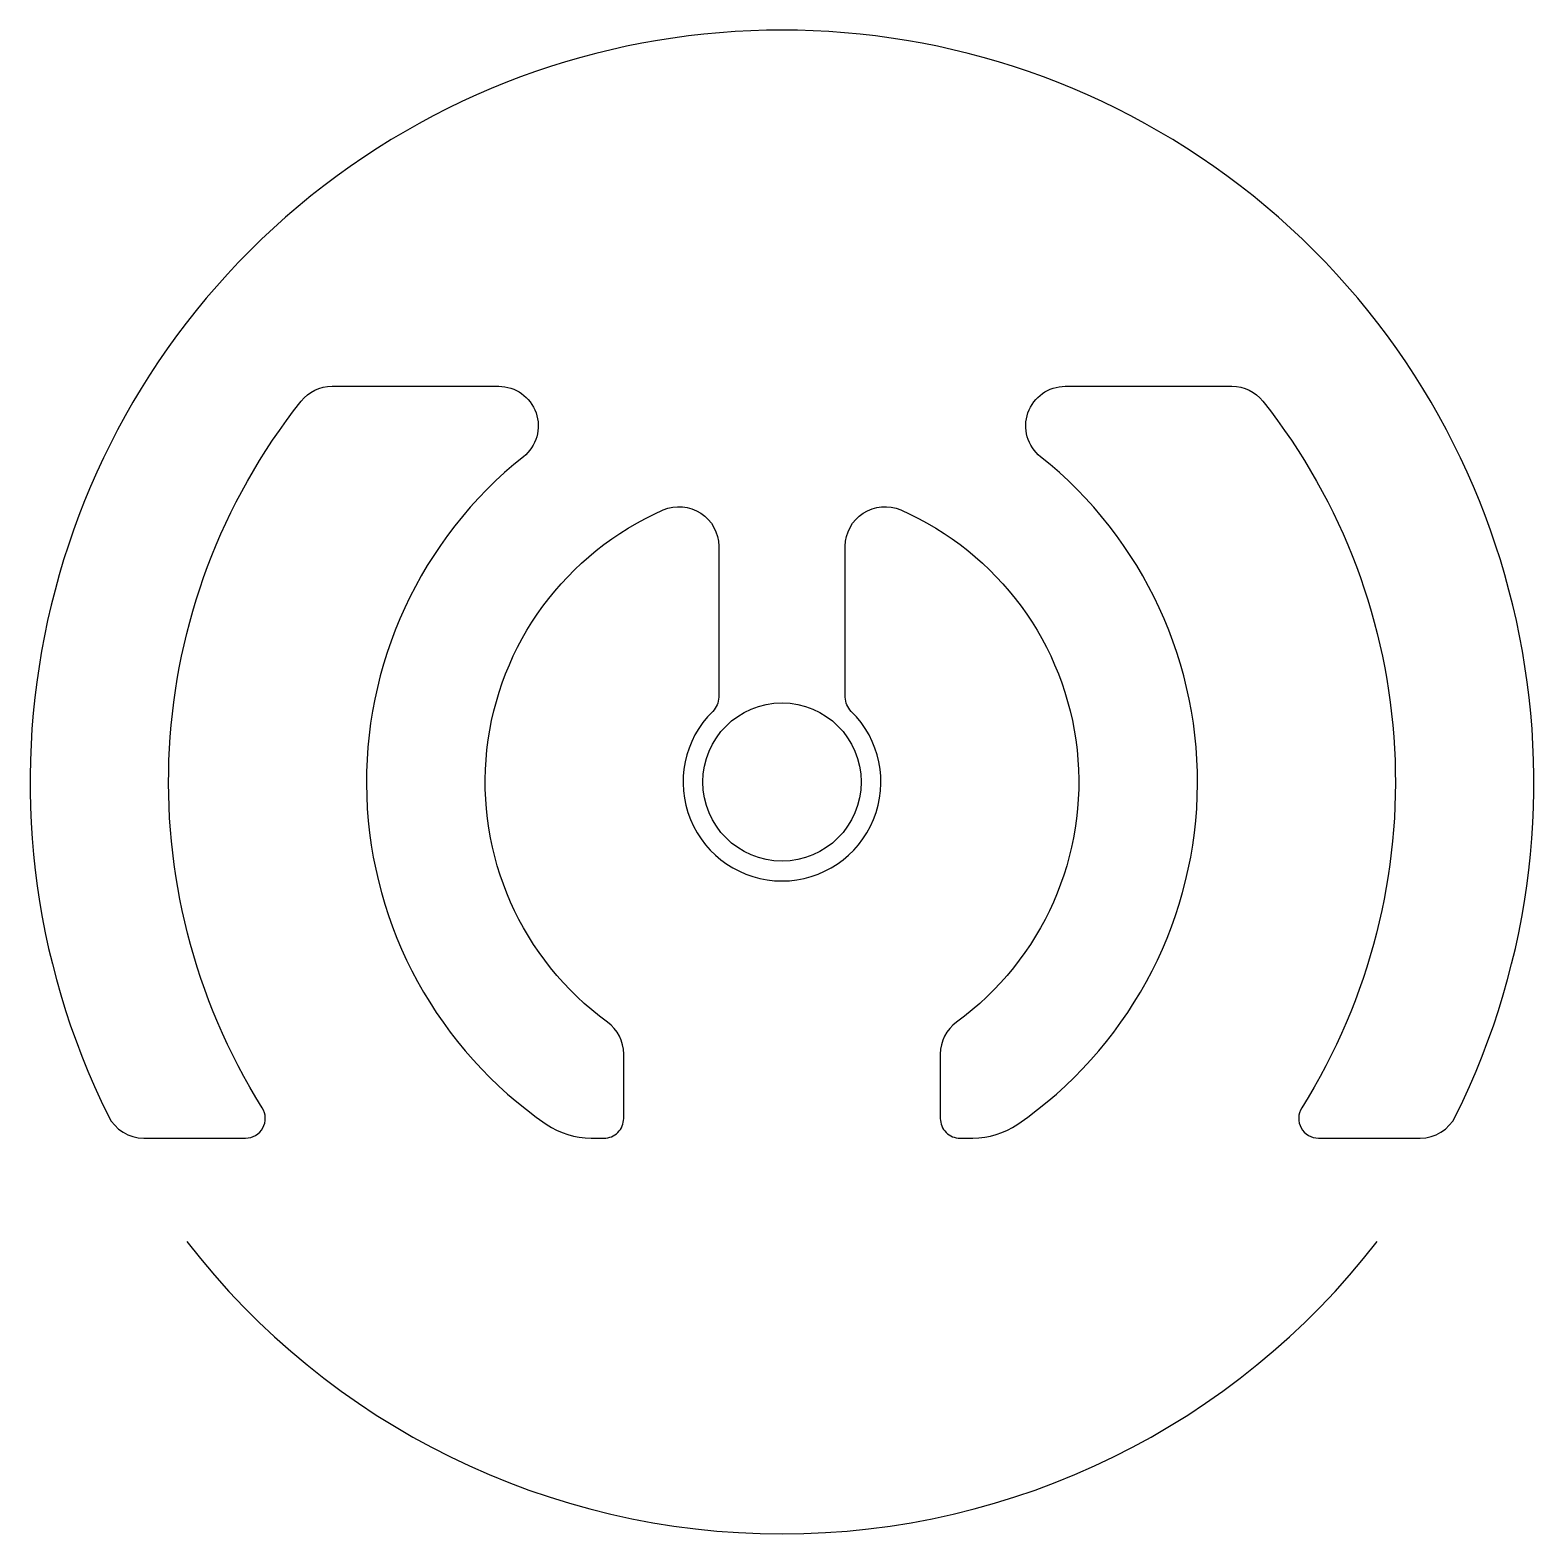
# Model space of a CAD drawing. Header units: millimetres. Extents: x -2.38 to 2.37, y -2.38 to 2.37.
import ezdxf

# ---------------------------------------------------------------- set-up
doc = ezdxf.new("R2010")
doc.units = ezdxf.units.MM
doc.layers.get('0').update_dxf_attribs({"linetype": 'CONTINUOUS'})

msp = doc.modelspace()

# ---------------------------------------------------------------- linework, layer by layer
msp.add_lwpolyline([(2.0156, -1.125, 0.284915), (2.1275, -1.0556, 1.612452), (-2.1275, -1.0556, 0.284915), (-2.0156, -1.125), (-1.6944, -1.125, 0.589574), (-1.6415, -1.0293, -0.31749), (-1.5191, 1.2026, -0.229184), (-1.4211, 1.25), (-0.8949, 1.25, -0.710007), (-0.817, 1.0272, 0.503712), (-0.7445, -1.0809, 0.151951), (-0.6027, -1.125), (-0.5625, -1.125, 0.414214), (-0.5, -1.0625), (-0.5, -0.8592, 0.239932), (-0.5515, -0.7581, -0.579621), (-0.375, 0.8592, -0.540575), (-0.2, 0.7447), (-0.2, 0.2678, -0.201513), (-0.2188, 0.2232, 2.448775), (0.2188, 0.2232, -0.201513), (0.2, 0.2678), (0.2, 0.7447, -0.540575), (0.375, 0.8592, -0.579621), (0.5515, -0.7581, 0.239932), (0.5, -0.8592), (0.5, -1.0625, 0.414214), (0.5625, -1.125), (0.6027, -1.125, 0.151951), (0.7445, -1.0809, 0.503712), (0.817, 1.0272, -0.710007), (0.8949, 1.25), (1.4211, 1.25, -0.229184), (1.5191, 1.2026, -0.31749), (1.6415, -1.0293, 0.589574), (1.6944, -1.125)], format="xyb", close=True)
msp.add_circle((0, 0), 0.25)
msp.add_arc((0, 0), 2.375, 217.6699, 322.3301)

doc.saveas('drawing.dxf')
